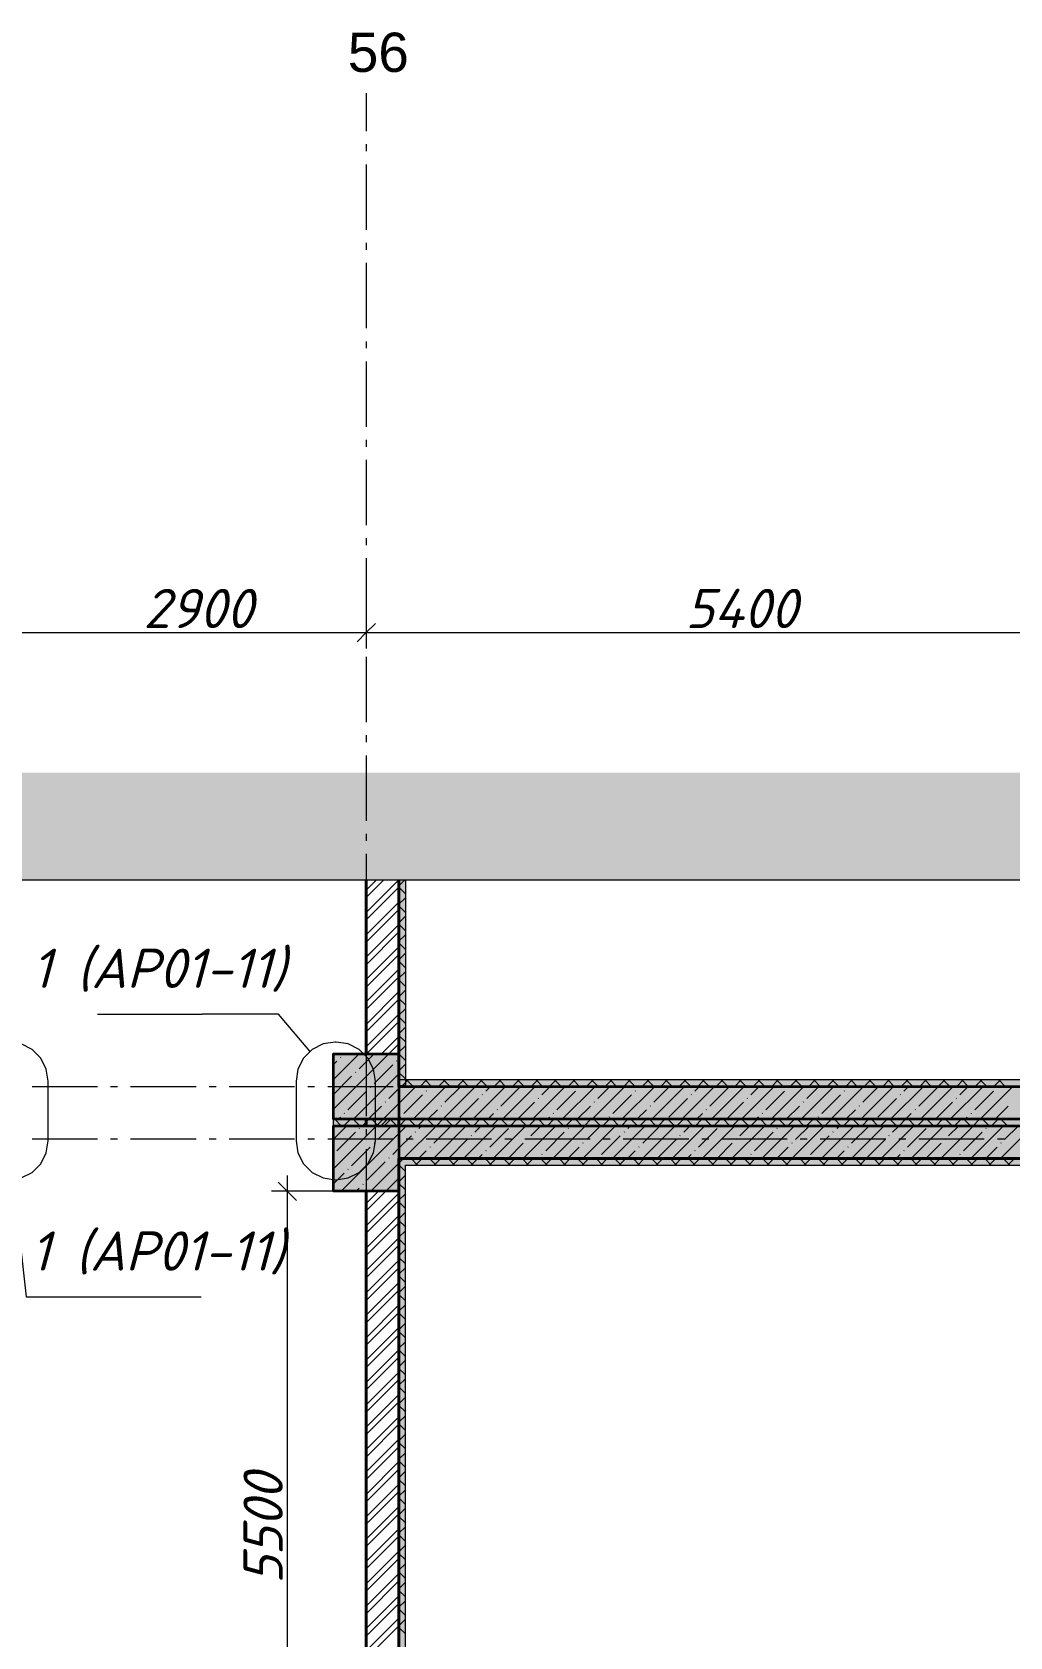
# Model space of a CAD drawing. Header units: millimetres. Extents: x -81576 to 1046824, y -248937 to 691537.
# Drawn here: x 174141 to 181614, y 576765 to 589032 of the extents above; entities that cross this region are included whole.
import ezdxf

# ---------------------------------------------------------------- set-up
doc = ezdxf.new("R2010")
doc.units = ezdxf.units.MM
doc.layers.add('PDF _Геометрия', color=7, linetype='Continuous', true_color=0x1d1d1d)
doc.layers.add('PDF _Сплошная заливка', color=7, linetype='Continuous', true_color=0xffffff)
doc.layers.add('PDF _Текст', color=7, linetype='Continuous')
doc.styles.add('PDF ArialMT', font='arial.ttf')
doc.styles.add('PDF ISOCPEUR Italic', font='isocpeui.ttf')

msp = doc.modelspace()

# ---------------------------------------------------------------- hatches: boundary and pattern name
at = {"layer": 'PDF _Сплошная заливка', "true_color": 0x636466, "transparency": 33554559}
for points in [[(184020.8, 582248.4), (184170.8, 582548.4), (200578.2, 582548.4), (200578.2, 583371.6), (167070.8, 583371.6), (167070.8, 582548.4), (183570.8, 582548.4), (183720.8, 582848.4)], [(176994.5, 580971.6), (176994.5, 582548.4), (176944.5, 582548.4), (176944.5, 580971.6)], [(176444.5, 580721.6), (176944.5, 580721.6), (176944.5, 581221.6), (176444.5, 581221.6)], [(181844.5, 580971.6), (181844.5, 581021.6), (176944.5, 581021.6), (176944.5, 580971.6)], [(181819.5, 580721.6), (181819.5, 580971.6), (176944.5, 580971.6), (176944.5, 580721.6)], [(188194.5, 580671.6), (188194.5, 580721.6), (176444.5, 580721.6), (176444.5, 580671.6)], [(176444.5, 580171.6), (176944.5, 580171.6), (176944.5, 580671.6), (176444.5, 580671.6)], [(176444.5, 580171.6), (176944.5, 580171.6), (176944.5, 580671.6), (176444.5, 580671.6)], [(176944.5, 580421.6), (181844.5, 580421.6), (181844.5, 580671.6), (176944.5, 580671.6)], [(181794.5, 580371.6), (181794.5, 580421.6), (176944.5, 580421.6), (176944.5, 580371.6)], [(176994.5, 574546.6), (176994.5, 580371.6), (176944.5, 580371.6), (176944.5, 574546.6)]]:
    msp.add_hatch(color=251, dxfattribs=at).paths.add_polyline_path(points)

# ---------------------------------------------------------------- linework, layer by layer
at = {"layer": 'PDF _Геометрия', "color": 7, "lineweight": 9}
for points in [[(176694.5, 588565.3), (176694.5, 588273.6)], [(176694.5, 588173.7), (176694.5, 588120.7)], [(176694.5, 588020.7), (176694.5, 587520.7)], [(176694.5, 587420.7), (176694.5, 587367.8)], [(176694.5, 587267.8), (176694.5, 586767.8)], [(176694.5, 586667.8), (176694.5, 586614.9)], [(176694.5, 586514.9), (176694.5, 586014.9)], [(176694.5, 585914.9), (176694.5, 585862)], [(176694.5, 585762), (176694.5, 585262)], [(176694.5, 585162), (176694.5, 585109.1)], [(176694.5, 585009.1), (176694.5, 584509.1)], [(176694.5, 584540), (176694.5, 584441), (176694.5, 584321)], [(167774.5, 584441), (169994.5, 584441), (173544.5, 584441), (173794.5, 584441), (176694.5, 584441), (182094.5, 584441), (188044.5, 584441), (192294.5, 584441), (200214.5, 584441)], [(176764.5, 584511), (176694.5, 584441), (176624.5, 584371)], [(176694.5, 584409.1), (176694.5, 584356.1)], [(176694.5, 584256.1), (176694.5, 583756.1)], [(176694.5, 583656.1), (176694.5, 583603.2)], [(176694.5, 583503.2), (176694.5, 583003.2)], [(200578.2, 582548.4), (184170.8, 582548.4), (184020.8, 582248.4), (183720.8, 582848.4), (183570.8, 582548.4), (167070.8, 582548.4)], [(176694.5, 582903.2), (176694.5, 582850.3)], [(176694.5, 582750.3), (176694.5, 582250.3)], [(176694.5, 582150.3), (176694.5, 582097.4)], [(176694.5, 581997.4), (176694.5, 581497.4)], [(176694.5, 581397.4), (176694.5, 581344.5)], [(176694.5, 581244.5), (176694.5, 580744.5)], [(174141.5, 580971.6), (174641.5, 580971.6)], [(174741.5, 580971.6), (174794.5, 580971.6)], [(174894.5, 580971.6), (175394.5, 580971.6)], [(175494.5, 580971.6), (175547.4, 580971.6)], [(175647.4, 580971.6), (176147.4, 580971.6)], [(176247.4, 580971.6), (176300.3, 580971.6)], [(176400.3, 580971.6), (176900.3, 580971.6)], [(176944.5, 580971.6), (176944.5, 581021.6)], [(176944.5, 580721.6), (176944.5, 580971.6), (176994.5, 580971.6)], [(177000.3, 580971.6), (177053.2, 580971.6)], [(177153.2, 580971.6), (177653.2, 580971.6)], [(177753.2, 580971.6), (177806.1, 580971.6)], [(177906.1, 580971.6), (178406.1, 580971.6)], [(178506.1, 580971.6), (178559, 580971.6)], [(178659, 580971.6), (179159, 580971.6)], [(179259, 580971.6), (179312, 580971.6)], [(179412, 580971.6), (179912, 580971.6)], [(180012, 580971.6), (180064.9, 580971.6)], [(180164.9, 580971.6), (180664.9, 580971.6)], [(180764.9, 580971.6), (180817.8, 580971.6)], [(180917.8, 580971.6), (181417.8, 580971.6)], [(181517.8, 580971.6), (181570.7, 580971.6)], [(176694.5, 580644.5), (176694.5, 580591.6)], [(176944.5, 580421.6), (176944.5, 580671.6)], [(174141.5, 580571.6), (174641.5, 580571.6)], [(174741.5, 580571.6), (174794.5, 580571.6)], [(174894.5, 580571.6), (175394.5, 580571.6)], [(175494.5, 580571.6), (175547.4, 580571.6)], [(175647.4, 580571.6), (176147.4, 580571.6)], [(176247.4, 580571.6), (176300.3, 580571.6)], [(176400.3, 580571.6), (176900.3, 580571.6)], [(176694.5, 580491.6), (176694.5, 579991.6)], [(177000.3, 580571.6), (177053.2, 580571.6)], [(177153.2, 580571.6), (177653.2, 580571.6)], [(177753.2, 580571.6), (177806.1, 580571.6)], [(177906.1, 580571.6), (178406.1, 580571.6)], [(178506.1, 580571.6), (178559, 580571.6)], [(178659, 580571.6), (179159, 580571.6)], [(179259, 580571.6), (179312, 580571.6)], [(179412, 580571.6), (179912, 580571.6)], [(180012, 580571.6), (180064.9, 580571.6)], [(180164.9, 580571.6), (180664.9, 580571.6)], [(180764.9, 580571.6), (180817.8, 580571.6)], [(180917.8, 580571.6), (181417.8, 580571.6)], [(181517.8, 580571.6), (181570.7, 580571.6)], [(176161.3, 580101.6), (176091.3, 580171.6), (176021.3, 580241.6)], [(176091.3, 580291.6), (176091.3, 574551.6)], [(176444.5, 580171.6), (176091.3, 580171.6), (175971.3, 580171.6)], [(176694.5, 579891.6), (176694.5, 579838.6)], [(176694.5, 579738.6), (176694.5, 579238.6)], [(176694.5, 579138.6), (176694.5, 579085.7)], [(176694.5, 578985.7), (176694.5, 578485.7)], [(176694.5, 578385.7), (176694.5, 578332.8)], [(176694.5, 578232.8), (176694.5, 577732.8)], [(176694.5, 577632.8), (176694.5, 577579.9)], [(176694.5, 577479.9), (176694.5, 576979.9)], [(176694.5, 576879.9), (176694.5, 576827)]]:
    msp.add_lwpolyline(points, dxfattribs=at)
at = {"layer": 'PDF _Геометрия', "color": 24, "lineweight": 9, "true_color": 0x8e1d1d}
for points in [[(176769.7, 582548.4), (176694.5, 582473.3)], [(176940.7, 582548.4), (176694.5, 582302.2)], [(176826.7, 582548.4), (176694.5, 582416.2)], [(176944.5, 582495.2), (176694.5, 582245.2)], [(176944.5, 582381.1), (176694.5, 582131.1)], [(176944.5, 582324.1), (176694.5, 582074.1)], [(176944.5, 582210), (176694.5, 581960)], [(176944.5, 582153), (176694.5, 581903)], [(176944.5, 582039), (176694.5, 581789)], [(176944.5, 581981.9), (176694.5, 581731.9)], [(176944.5, 581867.9), (176694.5, 581617.9)], [(176944.5, 581810.9), (176694.5, 581560.9)], [(176944.5, 581696.8), (176694.5, 581446.8)], [(176944.5, 581639.8), (176694.5, 581389.8)], [(176944.5, 581525.7), (176694.5, 581275.7)], [(176944.5, 581468.7), (176697.4, 581221.6)], [(176944.5, 581354.7), (176811.4, 581221.6)], [(176944.5, 581297.7), (176868.4, 581221.6)], [(176710.6, 580721.6), (176694.5, 580705.5)], [(176824.6, 580721.6), (176774.6, 580671.6)], [(176881.6, 580721.6), (176831.6, 580671.6)], [(176787.8, 580171.6), (176694.5, 580078.2)], [(176844.9, 580171.6), (176694.5, 580021.2)], [(176944.5, 580157.2), (176694.5, 579907.2)], [(176944.5, 580100.1), (176694.5, 579850.1)], [(176944.5, 579986.1), (176694.5, 579736.1)], [(176944.5, 579929.1), (176694.5, 579679.1)], [(176944.5, 579815), (176694.5, 579565)], [(176944.5, 579758), (176694.5, 579508)], [(176944.5, 579643.9), (176694.5, 579393.9)], [(176944.5, 579586.9), (176694.5, 579336.9)], [(176944.5, 579472.9), (176694.5, 579222.9)], [(176944.5, 579415.8), (176694.5, 579165.8)], [(176944.5, 579301.8), (176694.5, 579051.8)], [(176944.5, 579244.8), (176694.5, 578994.8)], [(176944.5, 579130.7), (176694.5, 578880.7)], [(176944.5, 579073.7), (176694.5, 578823.7)], [(176944.5, 578959.6), (176694.5, 578709.6)], [(176944.5, 578902.6), (176694.5, 578652.6)], [(176944.5, 578788.6), (176694.5, 578538.6)], [(176944.5, 578731.5), (176694.5, 578481.5)], [(176944.5, 578617.5), (176694.5, 578367.5)], [(176944.5, 578560.5), (176694.5, 578310.5)], [(176944.5, 578446.4), (176694.5, 578196.4)], [(176944.5, 578389.4), (176694.5, 578139.4)], [(176944.5, 578275.3), (176694.5, 578025.3)], [(176944.5, 578218.3), (176694.5, 577968.3)], [(176944.5, 578104.3), (176694.5, 577854.3)], [(176944.5, 578047.2), (176694.5, 577797.2)], [(176944.5, 577933.2), (176694.5, 577683.2)], [(176944.5, 577876.2), (176694.5, 577626.2)], [(176944.5, 577762.1), (176694.5, 577512.1)], [(176944.5, 577705.1), (176694.5, 577455.1)], [(176944.5, 577591), (176694.5, 577341)], [(176944.5, 577534), (176694.5, 577284)], [(176944.5, 577420), (176694.5, 577170)], [(176944.5, 577362.9), (176694.5, 577112.9)], [(176944.5, 577248.9), (176694.5, 576998.9)], [(176944.5, 577191.9), (176694.5, 576941.9)], [(176944.5, 577077.8), (176694.5, 576827.8)], [(176944.5, 577020.8), (176694.5, 576770.8)], [(176944.5, 576906.8), (176694.5, 576656.8)], [(176944.5, 576849.7), (176694.5, 576599.7)]]:
    msp.add_lwpolyline(points, dxfattribs=at)
at = {"layer": 'PDF _Геометрия', "color": 16, "lineweight": 40, "true_color": 0x800000}
for points in [[(176694.5, 581221.6), (176694.5, 582548.4)], [(176944.5, 582548.4), (176944.5, 581021.6), (176944.5, 580971.6)], [(176694.5, 580671.6), (176694.5, 580721.6)], [(176944.5, 580721.6), (176944.5, 580671.6)], [(176944.5, 580371.6), (176944.5, 574546.6)], [(176694.5, 574671.6), (176694.5, 580171.6)]]:
    msp.add_lwpolyline(points, dxfattribs=at)
at = {"layer": 'PDF _Геометрия', "lineweight": 9}
for points in [[(176986.4, 582548.4), (176944.5, 582506.5)], [(176944.5, 582494.3), (176994.5, 582444.3)], [(176994.5, 582415.1), (176944.5, 582365.1)], [(176944.5, 582352.8), (176994.5, 582302.8)], [(176994.5, 582273.7), (176944.5, 582223.7)], [(176944.5, 582211.4), (176994.5, 582161.4)], [(176994.5, 582132.2), (176944.5, 582082.2)], [(176944.5, 582070), (176994.5, 582020)], [(176994.5, 581990.8), (176944.5, 581940.8)], [(176944.5, 581928.6), (176994.5, 581878.6)], [(176994.5, 581849.4), (176944.5, 581799.4)], [(176944.5, 581787.2), (176994.5, 581737.2)], [(176994.5, 581708), (176944.5, 581658)], [(176944.5, 581645.7), (176994.5, 581595.7)], [(176994.5, 581566.6), (176944.5, 581516.6)], [(176944.5, 581504.3), (176994.5, 581454.3)], [(176994.5, 581425.1), (176944.5, 581375.1)], [(176944.5, 581362.9), (176994.5, 581312.9)], [(176640.3, 581221.6), (176444.5, 581025.7)], [(176868.4, 581221.6), (176444.5, 580797.7)], [(176754.4, 581221.6), (176640.6, 581107.8)], [(176994.5, 581283.7), (176944.5, 581233.7)], [(176944.5, 581221.5), (176994.5, 581171.5)], [(176469.5, 581164.8), (176444.5, 581139.8)], [(176500.4, 581195.7), (176498, 581193.3)], [(176897.2, 581136.3), (176754.6, 580993.7)], [(176928.1, 581167.2), (176925.7, 581164.8)], [(176994.5, 581142.3), (176944.5, 581092.3)], [(176583.5, 581050.7), (176444.5, 580911.7)], [(176944.5, 581069.6), (176596.5, 580721.6)], [(176614.4, 581081.6), (176612.1, 581079.2)], [(177074.6, 580971.6), (176944.5, 580841.5), (176824.6, 580721.6)], [(176960.6, 580971.6), (176944.5, 580955.5), (176868.7, 580879.7)], [(176944.5, 581080), (176994.5, 581030)], [(176994.5, 581000.9), (176965.2, 580971.6), (177015.2, 581021.6)], [(177003, 581021.6), (177053, 580971.6)], [(177302.7, 580971.6), (177052.7, 580721.6)], [(177156.6, 581021.6), (177106.6, 580971.6)], [(177144.4, 581021.6), (177194.4, 580971.6)], [(177188.7, 580971.6), (177182.3, 580965.2)], [(177298, 581021.6), (177248, 580971.6)], [(177530.8, 580971.6), (177280.8, 580721.6)], [(177285.8, 581021.6), (177335.8, 580971.6)], [(177416.8, 580971.6), (177296.3, 580851.1)], [(177439.5, 581021.6), (177389.5, 580971.6)], [(177427.3, 581021.6), (177477.3, 580971.6)], [(177758.9, 580971.6), (177508.9, 580721.6)], [(177580.9, 581021.6), (177530.9, 580971.6)], [(177568.7, 581021.6), (177618.7, 580971.6)], [(177644.9, 580971.6), (177610, 580936.7)], [(177722.3, 581021.6), (177672.3, 580971.6)], [(177710.1, 581021.6), (177760.1, 580971.6)], [(177987, 580971.6), (177737, 580721.6)], [(177863.7, 581021.6), (177813.7, 580971.6)], [(177851.5, 581021.6), (177901.5, 580971.6)], [(178005.2, 581021.6), (177955.2, 580971.6)], [(178215.1, 580971.6), (177965.1, 580721.6)], [(177992.9, 581021.6), (178042.9, 580971.6)], [(178101.1, 580971.6), (178037.7, 580908.2)], [(178146.6, 581021.6), (178096.6, 580971.6)], [(178134.4, 581021.6), (178184.4, 580971.6)], [(178443.2, 580971.6), (178193.2, 580721.6)], [(178288, 581021.6), (178238, 580971.6)], [(178275.8, 581021.6), (178325.8, 580971.6)], [(178429.4, 581021.6), (178379.4, 580971.6)], [(178417.2, 581021.6), (178467.2, 580971.6)], [(178671.3, 580971.6), (178421.3, 580721.6)], [(178557.3, 580971.6), (178465.4, 580879.7)], [(178570.8, 581021.6), (178520.8, 580971.6)], [(178558.6, 581021.6), (178608.6, 580971.6)], [(178899.4, 580971.6), (178649.4, 580721.6)], [(178712.3, 581021.6), (178662.3, 580971.6)], [(178700, 581021.6), (178750, 580971.6)], [(178785.4, 580971.6), (178779, 580965.2)], [(178853.7, 581021.6), (178803.7, 580971.6)], [(178841.5, 581021.6), (178891.5, 580971.6)], [(179127.5, 580971.6), (178877.5, 580721.6)], [(179013.5, 580971.6), (178893, 580851.1)], [(178995.1, 581021.6), (178945.1, 580971.6)], [(178982.9, 581021.6), (179032.9, 580971.6)], [(179136.5, 581021.6), (179086.5, 580971.6)], [(179355.6, 580971.6), (179105.6, 580721.6)], [(179124.3, 581021.6), (179174.3, 580971.6)], [(179241.6, 580971.6), (179206.7, 580936.7)], [(179277.9, 581021.6), (179227.9, 580971.6)], [(179265.7, 581021.6), (179315.7, 580971.6)], [(179583.7, 580971.6), (179333.7, 580721.6)], [(179419.4, 581021.6), (179369.4, 580971.6)], [(179407.2, 581021.6), (179457.2, 580971.6)], [(179560.8, 581021.6), (179510.8, 580971.6)], [(179548.6, 581021.6), (179598.6, 580971.6)], [(179811.8, 580971.6), (179561.8, 580721.6)], [(179697.8, 580971.6), (179634.4, 580908.2)], [(179702.2, 581021.6), (179652.2, 580971.6)], [(179690, 581021.6), (179740, 580971.6)], [(180039.9, 580971.6), (179789.9, 580721.6)], [(179843.6, 581021.6), (179793.6, 580971.6)], [(179831.4, 581021.6), (179881.4, 580971.6)], [(179985.1, 581021.6), (179935.1, 580971.6)], [(179972.8, 581021.6), (180022.8, 580971.6)], [(180268, 580971.6), (180018, 580721.6)], [(180154, 580971.6), (180062, 580879.7)], [(180126.5, 581021.6), (180076.5, 580971.6)], [(180114.3, 581021.6), (180164.3, 580971.6)], [(180267.9, 581021.6), (180217.9, 580971.6)], [(180496.1, 580971.6), (180246.1, 580721.6)], [(180255.7, 581021.6), (180305.7, 580971.6)], [(180409.3, 581021.6), (180359.3, 580971.6)], [(180382.1, 580971.6), (180375.7, 580965.2)], [(180397.1, 581021.6), (180447.1, 580971.6)], [(180724.2, 580971.6), (180474.2, 580721.6)], [(180610.2, 580971.6), (180489.7, 580851.1)], [(180550.7, 581021.6), (180500.7, 580971.6)], [(180538.5, 581021.6), (180588.5, 580971.6)], [(180692.2, 581021.6), (180642.2, 580971.6)], [(180679.9, 581021.6), (180729.9, 580971.6)], [(180952.3, 580971.6), (180702.3, 580721.6)], [(180833.6, 581021.6), (180783.6, 580971.6)], [(180838.3, 580971.6), (180803.4, 580936.7)], [(180821.4, 581021.6), (180871.4, 580971.6)], [(180975, 581021.6), (180925, 580971.6)], [(181180.4, 580971.6), (180930.4, 580721.6)], [(180962.8, 581021.6), (181012.8, 580971.6)], [(181116.4, 581021.6), (181066.4, 580971.6)], [(181104.2, 581021.6), (181154.2, 580971.6)], [(181408.5, 580971.6), (181158.5, 580721.6)], [(181257.8, 581021.6), (181207.8, 580971.6)], [(181294.4, 580971.6), (181231, 580908.2)], [(181245.6, 581021.6), (181295.6, 580971.6)], [(181399.3, 581021.6), (181349.3, 580971.6)], [(181636.6, 580971.6), (181386.6, 580721.6)], [(181387.1, 581021.6), (181437.1, 580971.6)], [(181540.7, 581021.6), (181490.7, 580971.6)], [(181528.5, 581021.6), (181578.5, 580971.6)], [(176697.6, 580936.7), (176555, 580794.1)], [(176728.5, 580967.6), (176726.1, 580965.2)], [(176842.5, 580853.5), (176840.1, 580851.1)], [(177125.3, 580908.2), (176982.7, 580765.6)], [(177156.2, 580939.1), (177153.8, 580936.7)], [(177553, 580879.7), (177410.4, 580737.1)], [(177583.8, 580910.5), (177581.5, 580908.2)], [(177866.6, 580965.2), (177724, 580822.6)], [(177980.6, 580851.1), (177851.1, 580721.6)], [(178011.5, 580882), (178009.2, 580879.7)], [(178294.3, 580936.7), (178151.7, 580794.1)], [(178325.2, 580967.6), (178322.8, 580965.2)], [(178439.2, 580853.5), (178436.8, 580851.1)], [(178722, 580908.2), (178579.4, 580765.6)], [(178752.8, 580939.1), (178750.5, 580936.7)], [(179149.6, 580879.7), (179007.1, 580737.1)], [(179180.5, 580910.5), (179178.2, 580908.2)], [(179463.3, 580965.2), (179320.7, 580822.6)], [(179577.3, 580851.1), (179447.8, 580721.6)], [(179608.2, 580882), (179605.8, 580879.7)], [(179891, 580936.7), (179748.4, 580794.1)], [(179921.9, 580967.6), (179919.5, 580965.2)], [(180035.9, 580853.5), (180033.5, 580851.1)], [(180318.7, 580908.2), (180176.1, 580765.6)], [(180349.5, 580939.1), (180347.2, 580936.7)], [(180746.3, 580879.7), (180603.8, 580737.1)], [(180777.2, 580910.5), (180774.9, 580908.2)], [(181060, 580965.2), (180917.4, 580822.6)], [(181174, 580851.1), (181044.4, 580721.6)], [(181204.9, 580882), (181202.5, 580879.7)], [(181487.7, 580936.7), (181345.1, 580794.1)], [(181518.5, 580967.6), (181516.2, 580965.2)], [(176498, 580737.1), (176482.5, 580721.6)], [(176528.9, 580768), (176526.5, 580765.6)], [(176811.6, 580822.6), (176710.6, 580721.6)], [(176956.6, 580739.5), (176954.2, 580737.1)], [(177239.3, 580794.1), (177166.8, 580721.6)], [(177270.2, 580825), (177267.8, 580822.6)], [(177667, 580765.6), (177623, 580721.6)], [(177697.9, 580796.5), (177695.5, 580794.1)], [(178094.7, 580737.1), (178079.2, 580721.6)], [(178125.6, 580768), (178123.2, 580765.6)], [(178408.3, 580822.6), (178307.3, 580721.6)], [(178553.3, 580739.5), (178550.9, 580737.1)], [(178836, 580794.1), (178763.5, 580721.6)], [(178866.9, 580825), (178864.5, 580822.6)], [(179263.7, 580765.6), (179219.7, 580721.6)], [(179294.6, 580796.5), (179292.2, 580794.1)], [(179691.4, 580737.1), (179675.9, 580721.6)], [(179722.3, 580768), (179719.9, 580765.6)], [(180005, 580822.6), (179904, 580721.6)], [(180149.9, 580739.5), (180147.6, 580737.1)], [(180432.7, 580794.1), (180360.2, 580721.6)], [(180463.6, 580825), (180461.2, 580822.6)], [(180860.4, 580765.6), (180816.3, 580721.6)], [(180891.3, 580796.5), (180888.9, 580794.1)], [(181288.1, 580737.1), (181272.5, 580721.6)], [(181319, 580768), (181316.6, 580765.6)], [(181601.7, 580822.6), (181500.6, 580721.6)], [(176454.5, 580721.6), (176504.5, 580671.6)], [(176573.8, 580721.6), (176523.8, 580671.6)], [(176595.9, 580721.6), (176645.9, 580671.6)], [(176715.2, 580721.6), (176665.2, 580671.6)], [(176737.3, 580721.6), (176787.3, 580671.6)], [(176856.6, 580721.6), (176806.6, 580671.6)], [(176878.7, 580721.6), (176928.7, 580671.6)], [(177002.7, 580671.6), (176944.5, 580613.4)], [(176998, 580721.6), (176948, 580671.6)], [(177230.8, 580671.6), (176980.8, 580421.6)], [(177020.1, 580721.6), (177070.1, 580671.6)], [(177070.6, 580625.4), (177068.2, 580623)], [(177139.5, 580721.6), (177089.5, 580671.6)], [(177116.8, 580671.6), (177096.8, 580651.6)], [(177161.6, 580721.6), (177211.6, 580671.6)], [(177458.9, 580671.6), (177208.9, 580421.6)], [(177344.9, 580671.6), (177210.8, 580537.5)], [(177280.9, 580721.6), (177230.9, 580671.6)], [(177303, 580721.6), (177353, 580671.6)], [(177422.3, 580721.6), (177372.3, 580671.6)], [(177687, 580671.6), (177437, 580421.6)], [(177444.4, 580721.6), (177494.4, 580671.6)], [(177563.7, 580721.6), (177513.7, 580671.6)], [(177573, 580671.6), (177524.4, 580623)], [(177585.8, 580721.6), (177635.8, 580671.6)], [(177781.1, 580651.6), (177638.5, 580509)], [(177705.2, 580721.6), (177655.2, 580671.6)], [(177915.1, 580671.6), (177665.1, 580421.6)], [(177727.3, 580721.6), (177777.3, 580671.6)], [(177846.6, 580721.6), (177796.6, 580671.6)], [(177868.7, 580721.6), (177918.7, 580671.6)], [(178143.2, 580671.6), (177893.2, 580421.6)], [(177988, 580721.6), (177938, 580671.6)], [(178029.2, 580671.6), (177952.1, 580594.5)], [(178010.1, 580721.6), (178060.1, 580671.6)], [(178208.7, 580623), (178066.2, 580480.5)], [(178129.4, 580721.6), (178079.4, 580671.6)], [(178371.3, 580671.6), (178121.3, 580421.6)], [(178151.5, 580721.6), (178201.5, 580671.6)], [(178270.8, 580721.6), (178220.8, 580671.6)], [(178239.6, 580653.9), (178237.3, 580651.6)], [(178292.9, 580721.6), (178342.9, 580671.6)], [(178599.4, 580671.6), (178349.4, 580421.6)], [(178412.3, 580721.6), (178362.3, 580671.6)], [(178485.4, 580671.6), (178379.8, 580566)], [(178434.4, 580721.6), (178484.4, 580671.6)], [(178553.7, 580721.6), (178503.7, 580671.6)], [(178575.8, 580721.6), (178625.8, 580671.6)], [(178827.5, 580671.6), (178577.5, 580421.6)], [(178695.1, 580721.6), (178645.1, 580671.6)], [(178667.3, 580625.4), (178664.9, 580623)], [(178713.5, 580671.6), (178693.5, 580651.6)], [(178717.2, 580721.6), (178767.2, 580671.6)], [(178836.5, 580721.6), (178786.5, 580671.6)], [(179055.6, 580671.6), (178805.6, 580421.6)], [(178941.6, 580671.6), (178807.5, 580537.5)], [(178858.6, 580721.6), (178908.6, 580671.6)], [(178977.9, 580721.6), (178927.9, 580671.6)], [(179000, 580721.6), (179050, 580671.6)], [(179283.7, 580671.6), (179033.7, 580421.6)], [(179119.4, 580721.6), (179069.4, 580671.6)], [(179169.7, 580671.6), (179121.1, 580623)], [(179141.5, 580721.6), (179191.5, 580671.6)], [(179260.8, 580721.6), (179210.8, 580671.6)], [(179377.7, 580651.6), (179235.2, 580509)], [(179511.8, 580671.6), (179261.8, 580421.6)], [(179282.9, 580721.6), (179332.9, 580671.6)], [(179402.2, 580721.6), (179352.2, 580671.6)], [(179424.3, 580721.6), (179474.3, 580671.6)], [(179739.9, 580671.6), (179489.9, 580421.6)], [(179543.6, 580721.6), (179493.6, 580671.6)], [(179625.9, 580671.6), (179548.8, 580594.5)], [(179565.7, 580721.6), (179615.7, 580671.6)], [(179685.1, 580721.6), (179635.1, 580671.6)], [(179805.4, 580623), (179662.9, 580480.5)], [(179707.2, 580721.6), (179757.2, 580671.6)], [(179968, 580671.6), (179718, 580421.6)], [(179826.5, 580721.6), (179776.5, 580671.6)], [(179836.3, 580653.9), (179833.9, 580651.6)], [(179848.6, 580721.6), (179898.6, 580671.6)], [(179967.9, 580721.6), (179917.9, 580671.6)], [(180196.1, 580671.6), (179946.1, 580421.6)], [(180082.1, 580671.6), (179976.5, 580566)], [(179990, 580721.6), (180040, 580671.6)], [(180109.3, 580721.6), (180059.3, 580671.6)], [(180131.4, 580721.6), (180181.4, 580671.6)], [(180424.2, 580671.6), (180174.2, 580421.6)], [(180250.7, 580721.6), (180200.7, 580671.6)], [(180264, 580625.4), (180261.6, 580623)], [(180272.8, 580721.6), (180322.8, 580671.6)], [(180310.2, 580671.6), (180290.1, 580651.6)], [(180392.2, 580721.6), (180342.2, 580671.6)], [(180652.3, 580671.6), (180402.3, 580421.6)], [(180538.3, 580671.6), (180404.2, 580537.5)], [(180414.3, 580721.6), (180464.3, 580671.6)], [(180533.6, 580721.6), (180483.6, 580671.6)], [(180555.7, 580721.6), (180605.7, 580671.6)], [(180675, 580721.6), (180625, 580671.6)], [(180880.4, 580671.6), (180630.4, 580421.6)], [(180697.1, 580721.6), (180747.1, 580671.6)], [(180766.3, 580671.6), (180717.8, 580623)], [(180816.4, 580721.6), (180766.4, 580671.6)], [(180974.4, 580651.6), (180831.9, 580509)], [(180838.5, 580721.6), (180888.5, 580671.6)], [(181108.5, 580671.6), (180858.5, 580421.6)], [(180957.8, 580721.6), (180907.8, 580671.6)], [(180979.9, 580721.6), (181029.9, 580671.6)], [(181099.3, 580721.6), (181049.3, 580671.6)], [(181336.6, 580671.6), (181086.6, 580421.6)], [(181121.4, 580721.6), (181171.4, 580671.6)], [(181222.5, 580671.6), (181145.5, 580594.5)], [(181240.7, 580721.6), (181190.7, 580671.6)], [(181402.1, 580623), (181259.6, 580480.5)], [(181262.8, 580721.6), (181312.8, 580671.6)], [(181564.7, 580671.6), (181314.7, 580421.6)], [(181382.1, 580721.6), (181332.1, 580671.6)], [(181404.2, 580721.6), (181454.2, 580671.6)], [(181433, 580653.9), (181430.6, 580651.6)], [(181523.5, 580721.6), (181473.5, 580671.6)], [(181792.8, 580671.6), (181542.8, 580421.6)], [(181545.6, 580721.6), (181595.6, 580671.6)], [(181678.7, 580671.6), (181573.2, 580566)], [(177039.7, 580594.5), (176944.5, 580499.3)], [(177153.8, 580480.5), (177094.9, 580421.6)], [(177184.7, 580511.4), (177182.3, 580509)], [(177467.4, 580566), (177324.9, 580423.5)], [(177498.3, 580596.9), (177495.9, 580594.5)], [(177612.4, 580482.9), (177610, 580480.5)], [(177895.1, 580537.5), (177779.2, 580421.6)], [(177926, 580568.4), (177923.6, 580566)], [(178322.8, 580509), (178235.4, 580421.6)], [(178353.7, 580539.9), (178351.3, 580537.5)], [(178636.4, 580594.5), (178493.9, 580452)], [(178750.5, 580480.5), (178691.6, 580421.6)], [(178781.4, 580511.4), (178779, 580509)], [(179064.1, 580566), (178921.5, 580423.5)], [(179095, 580596.9), (179092.6, 580594.5)], [(179209, 580482.9), (179206.7, 580480.5)], [(179491.8, 580537.5), (179375.9, 580421.6)], [(179522.7, 580568.4), (179520.3, 580566)], [(179919.5, 580509), (179832.1, 580421.6)], [(179950.4, 580539.9), (179948, 580537.5)], [(180233.1, 580594.5), (180090.6, 580452)], [(180347.2, 580480.5), (180288.3, 580421.6)], [(180378, 580511.4), (180375.7, 580509)], [(180660.8, 580566), (180518.2, 580423.5)], [(180691.7, 580596.9), (180689.3, 580594.5)], [(180805.7, 580482.9), (180803.4, 580480.5)], [(181088.5, 580537.5), (180972.5, 580421.6)], [(181119.4, 580568.4), (181117, 580566)], [(181516.2, 580509), (181428.7, 580421.6)], [(181547.1, 580539.9), (181544.7, 580537.5)], [(176980.9, 580421.6), (176944.5, 580385.2)], [(176944.5, 580372.9), (176945.9, 580371.6), (176994.5, 580322.9)], [(177037.3, 580421.6), (177087.3, 580371.6)], [(177122.3, 580421.6), (177072.3, 580371.6)], [(177178.7, 580421.6), (177228.7, 580371.6)], [(177263.7, 580421.6), (177213.7, 580371.6)], [(177320.1, 580421.6), (177370.1, 580371.6)], [(177405.2, 580421.6), (177355.2, 580371.6)], [(177461.6, 580421.6), (177511.6, 580371.6)], [(177546.6, 580421.6), (177496.6, 580371.6)], [(177581.5, 580452), (177551.1, 580421.6)], [(177603, 580421.6), (177653, 580371.6)], [(177688, 580421.6), (177638, 580371.6)], [(177744.4, 580421.6), (177794.4, 580371.6)], [(177829.4, 580421.6), (177779.4, 580371.6)], [(177885.8, 580421.6), (177935.8, 580371.6)], [(177970.8, 580421.6), (177920.8, 580371.6)], [(178009.2, 580423.5), (178007.3, 580421.6)], [(178027.3, 580421.6), (178077.3, 580371.6)], [(178040, 580454.3), (178037.7, 580452)], [(178112.3, 580421.6), (178062.3, 580371.6)], [(178168.7, 580421.6), (178218.7, 580371.6)], [(178253.7, 580421.6), (178203.7, 580371.6)], [(178310.1, 580421.6), (178360.1, 580371.6)], [(178395.1, 580421.6), (178345.1, 580371.6)], [(178451.5, 580421.6), (178501.5, 580371.6)], [(178467.7, 580425.8), (178465.4, 580423.5)], [(178536.5, 580421.6), (178486.5, 580371.6)], [(178592.9, 580421.6), (178642.9, 580371.6)], [(178677.9, 580421.6), (178627.9, 580371.6)], [(178734.4, 580421.6), (178784.4, 580371.6)], [(178819.4, 580421.6), (178769.4, 580371.6)], [(178875.8, 580421.6), (178925.8, 580371.6)], [(178960.8, 580421.6), (178910.8, 580371.6)], [(179017.2, 580421.6), (179067.2, 580371.6)], [(179102.2, 580421.6), (179052.2, 580371.6)], [(179178.2, 580452), (179147.8, 580421.6)], [(179158.6, 580421.6), (179208.6, 580371.6)], [(179243.6, 580421.6), (179193.6, 580371.6)], [(179300, 580421.6), (179350, 580371.6)], [(179385.1, 580421.6), (179335.1, 580371.6)], [(179441.5, 580421.6), (179491.5, 580371.6)], [(179526.5, 580421.6), (179476.5, 580371.6)], [(179582.9, 580421.6), (179632.9, 580371.6)], [(179605.8, 580423.5), (179604, 580421.6)], [(179667.9, 580421.6), (179617.9, 580371.6)], [(179636.7, 580454.3), (179634.4, 580452)], [(179724.3, 580421.6), (179774.3, 580371.6)], [(179809.3, 580421.6), (179759.3, 580371.6)], [(179865.7, 580421.6), (179915.7, 580371.6)], [(179950.7, 580421.6), (179900.7, 580371.6)], [(180007.2, 580421.6), (180057.2, 580371.6)], [(180092.2, 580421.6), (180042.2, 580371.6)], [(180064.4, 580425.8), (180062, 580423.5)], [(180148.6, 580421.6), (180198.6, 580371.6)], [(180233.6, 580421.6), (180183.6, 580371.6)], [(180290, 580421.6), (180340, 580371.6)], [(180375, 580421.6), (180325, 580371.6)], [(180431.4, 580421.6), (180481.4, 580371.6)], [(180516.4, 580421.6), (180466.4, 580371.6)], [(180572.8, 580421.6), (180622.8, 580371.6)], [(180657.8, 580421.6), (180607.8, 580371.6)], [(180714.3, 580421.6), (180764.3, 580371.6)], [(180774.9, 580452), (180744.4, 580421.6)], [(180799.3, 580421.6), (180749.3, 580371.6)], [(180855.7, 580421.6), (180905.7, 580371.6)], [(180940.7, 580421.6), (180890.7, 580371.6)], [(180997.1, 580421.6), (181047.1, 580371.6)], [(181082.1, 580421.6), (181032.1, 580371.6)], [(181138.5, 580421.6), (181188.5, 580371.6)], [(181223.5, 580421.6), (181173.5, 580371.6)], [(181202.5, 580423.5), (181200.6, 580421.6)], [(181233.4, 580454.3), (181231, 580452)], [(181280, 580421.6), (181329.9, 580371.6)], [(181365, 580421.6), (181315, 580371.6)], [(181421.4, 580421.6), (181471.4, 580371.6)], [(181506.4, 580421.6), (181456.4, 580371.6)], [(181562.8, 580421.6), (181612.8, 580371.6)], [(181647.8, 580421.6), (181597.8, 580371.6)], [(176994.5, 580293.8), (176944.5, 580243.8)], [(176944.5, 580231.5), (176994.5, 580181.5)], [(176994.5, 580152.3), (176944.5, 580102.3)], [(176944.5, 580090.1), (176994.5, 580040.1)], [(176994.5, 580010.9), (176944.5, 579960.9)], [(176944.5, 579948.7), (176994.5, 579898.7)], [(176994.5, 579869.5), (176944.5, 579819.5)], [(176944.5, 579807.3), (176994.5, 579757.3)], [(176994.5, 579728.1), (176944.5, 579678.1)], [(176944.5, 579665.8), (176994.5, 579615.8)], [(176994.5, 579586.7), (176944.5, 579536.7)], [(176944.5, 579524.4), (176994.5, 579474.4)], [(176994.5, 579445.2), (176944.5, 579395.2)], [(176944.5, 579383), (176994.5, 579333)], [(176994.5, 579303.8), (176944.5, 579253.8)], [(176944.5, 579241.6), (176994.5, 579191.6)], [(176994.5, 579162.4), (176944.5, 579112.4)], [(176944.5, 579100.1), (176994.5, 579050.1)], [(176994.5, 579021), (176944.5, 578971)], [(176944.5, 578958.7), (176994.5, 578908.7)], [(176994.5, 578879.6), (176944.5, 578829.5)], [(176944.5, 578817.3), (176994.5, 578767.3)], [(176994.5, 578738.1), (176944.5, 578688.1)], [(176944.5, 578675.9), (176994.5, 578625.9)], [(176994.5, 578596.7), (176944.5, 578546.7)], [(176944.5, 578534.5), (176994.5, 578484.5)], [(176994.5, 578455.3), (176944.5, 578405.3)], [(176944.5, 578393), (176994.5, 578343)], [(176994.5, 578313.9), (176944.5, 578263.9)], [(176944.5, 578251.6), (176994.5, 578201.6)], [(176994.5, 578172.4), (176944.5, 578122.4)], [(176944.5, 578110.2), (176994.5, 578060.2)], [(176994.5, 578031), (176944.5, 577981)], [(176944.5, 577968.8), (176994.5, 577918.8)], [(176994.5, 577889.6), (176944.5, 577839.6)], [(176944.5, 577827.4), (176994.5, 577777.4)], [(176994.5, 577748.2), (176944.5, 577698.2)], [(176944.5, 577685.9), (176994.5, 577635.9)], [(176994.5, 577606.8), (176944.5, 577556.8)], [(176944.5, 577544.5), (176994.5, 577494.5)], [(176994.5, 577465.3), (176944.5, 577415.3)], [(176944.5, 577403.1), (176994.5, 577353.1)], [(176994.5, 577323.9), (176944.5, 577273.9)], [(176944.5, 577261.7), (176994.5, 577211.7)], [(176994.5, 577182.5), (176944.5, 577132.5)], [(176944.5, 577120.2), (176994.5, 577070.2)], [(176994.5, 577041.1), (176944.5, 576991.1)], [(176944.5, 576978.8), (176994.5, 576928.8)], [(176994.5, 576899.7), (176944.5, 576849.6)], [(176944.5, 576837.4), (176994.5, 576787.4)]]:
    msp.add_lwpolyline(points, dxfattribs=at)
at = {"layer": 'PDF _Геометрия', "color": 7, "lineweight": 13}
for points in [[(181794.5, 581021.6), (176944.5, 581021.6), (176944.5, 582548.4)], [(176994.5, 582548.4), (176994.5, 580971.6), (181844.5, 580971.6), (181844.5, 581021.6), (181844.5, 581221.6), (182344.5, 581221.6), (182344.5, 580971.6)], [(176994.5, 574596.6), (176994.5, 580371.6), (181794.5, 580371.6)]]:
    msp.add_lwpolyline(points, dxfattribs=at)
at = {"layer": 'PDF _Геометрия', "color": 174, "lineweight": 20, "true_color": 0x0000a0}
for points in [[(174641.8, 581524.5), (175441.8, 581524.5)], [(174632.2, 579363.4), (175432.2, 579363.4)]]:
    msp.add_lwpolyline(points, dxfattribs=at)
at = {"layer": 'PDF _Геометрия', "color": 174, "lineweight": 9, "true_color": 0x0000a0}
for points in [[(176264.9, 581240.9), (176025.3, 581524.4), (175441.8, 581524.4)], [(173997.9, 580259.5), (174097.2, 579363.3), (174632.2, 579363.3)]]:
    msp.add_lwpolyline(points, dxfattribs=at)
at = {"layer": 'PDF _Геометрия', "color": 7, "lineweight": 9}
for points in [[(174264.8, 581011.8), (174250.1, 581104.5), (174207.5, 581188.1), (174141.1, 581254.5), (174057.5, 581297.1), (173964.8, 581311.8), (173958.6, 581311.8), (173865.9, 581297.1), (173782.2, 581254.5), (173715.9, 581188.1), (173673.3, 581104.5), (173658.6, 581011.8), (173658.6, 580557.7), (173673.3, 580465), (173715.9, 580381.4), (173782.2, 580315), (173865.9, 580272.4), (173958.6, 580257.7), (173964.8, 580257.7), (174057.5, 580272.4), (174141.1, 580315), (174207.5, 580381.4), (174250.1, 580465), (174264.8, 580557.7)], [(176764.8, 581011.8), (176750.1, 581104.5), (176707.5, 581188.1), (176641.1, 581254.5), (176557.5, 581297.1), (176464.8, 581311.8), (176458.6, 581311.8), (176365.9, 581297.1), (176282.3, 581254.5), (176215.9, 581188.1), (176173.3, 581104.5), (176158.6, 581011.8), (176158.6, 580557.7), (176173.3, 580465), (176215.9, 580381.4), (176282.3, 580315), (176365.9, 580272.4), (176458.6, 580257.7), (176464.8, 580257.7), (176557.5, 580272.4), (176641.1, 580315), (176707.5, 580381.4), (176750.1, 580465), (176764.8, 580557.7)]]:
    msp.add_lwpolyline(points, close=True, dxfattribs=at)
at = {"layer": 'PDF _Геометрия', "color": 7, "lineweight": 35}
for points in [[(176944.5, 581221.6), (176944.5, 580721.6), (176444.5, 580721.6), (176444.5, 581221.6)], [(176944.5, 580671.6), (176944.5, 580171.6), (176444.5, 580171.6), (176444.5, 580671.6)], [(176944.5, 580671.6), (176944.5, 580171.6), (176444.5, 580171.6), (176444.5, 580671.6)]]:
    msp.add_lwpolyline(points, close=True, dxfattribs=at)
at = {"layer": 'PDF _Геометрия', "color": 7, "lineweight": 40}
for points in [[(176994.5, 580971.6), (176944.5, 580971.6), (176944.5, 581021.6)], [(181794.5, 574546.6), (176994.5, 574546.6), (176944.5, 574546.6), (176944.5, 580371.6), (176944.5, 580421.6), (181794.5, 580421.6), (181844.5, 580421.6)]]:
    msp.add_lwpolyline(points, dxfattribs=at)
at = {"layer": 'PDF _Геометрия', "color": 7, "lineweight": 35}
for points in [[(176994.5, 580971.6), (181819.5, 580971.6), (181819.5, 580721.6), (176944.5, 580721.6)], [(176944.5, 580671.6), (181844.5, 580671.6), (181844.5, 580421.6)], [(181794.5, 580421.6), (176944.5, 580421.6)]]:
    msp.add_lwpolyline(points, dxfattribs=at)
at = {"layer": 'PDF _Геометрия', "color": 7, "lineweight": 13}
msp.add_lwpolyline([(176444.5, 580671.6), (176444.5, 580721.6), (188194.5, 580721.6), (188194.5, 580671.6)], close=True, dxfattribs=at)
at = {"layer": 'PDF _Геометрия', "lineweight": 9}
for points in [[(176444.5, 580569.6), (176546.5, 580671.6)], [(176444.5, 580341.5), (176774.6, 580671.6)], [(176469.5, 580480.5), (176612.1, 580623)], [(176502.7, 580171.6), (176944.5, 580613.4)], [(176640.6, 580651.6), (176642.9, 580653.9)], [(176783.1, 580566), (176888.7, 580671.6)], [(176583.5, 580366.4), (176726.1, 580509)], [(176754.6, 580537.5), (176757, 580539.9)], [(176897.2, 580452), (176944.5, 580499.3)], [(176697.6, 580252.4), (176840.1, 580394.9)], [(176730.8, 580171.6), (176944.5, 580385.3)], [(176868.7, 580423.5), (176871, 580425.8)], [(176444.5, 580227.4), (176526.5, 580309.4)], [(176555, 580337.9), (176557.4, 580340.3)], [(176844.9, 580171.6), (176944.5, 580271.2)], [(176616.8, 580171.6), (176640.6, 580195.4)], [(176669.1, 580223.9), (176671.4, 580226.2)]]:
    msp.add_lwpolyline(points, close=True, dxfattribs=at)

# ---------------------------------------------------------------- texts
at = {"layer": 'PDF _Текст', "char_height": 300, "attachment_point": 4}
for s, insert, style in [('56', (176554.3, 588875), 'PDF ArialMT'), ('2900', (174991.7, 584625.8), 'PDF ISOCPEUR Italic'), ('5400', (179134, 584625.8), 'PDF ISOCPEUR Italic'), ('1 (АР01-11)', (174139.5, 581860.3), 'PDF ISOCPEUR Italic'), ('1 (АР01-11)', (174129.8, 579699.3), 'PDF ISOCPEUR Italic')]:
    msp.add_mtext(s, dxfattribs=dict(at, insert=insert, style=style))
at = {"layer": 'PDF _Текст', "insert": (175906.5, 577168.7), "char_height": 300, "attachment_point": 4, "rotation": 90, "style": 'PDF ISOCPEUR Italic'}
msp.add_mtext('5500', dxfattribs=at)

doc.saveas('drawing.dxf')
